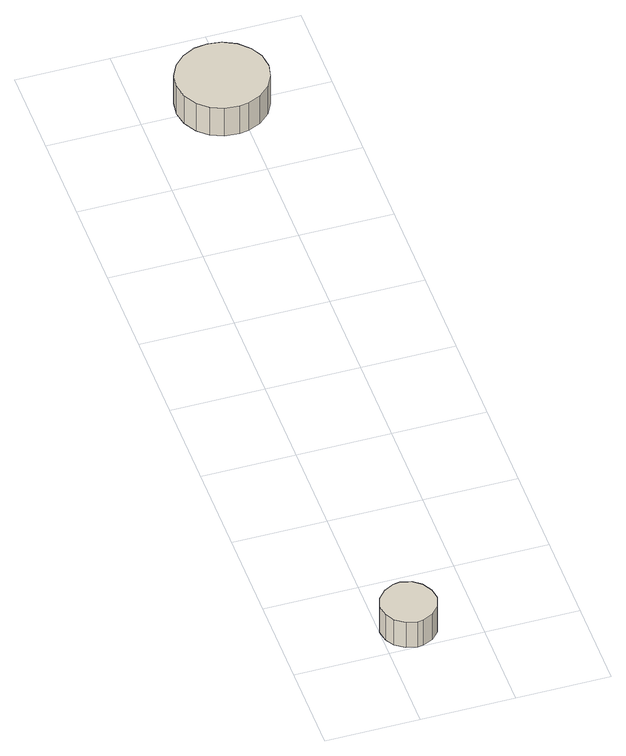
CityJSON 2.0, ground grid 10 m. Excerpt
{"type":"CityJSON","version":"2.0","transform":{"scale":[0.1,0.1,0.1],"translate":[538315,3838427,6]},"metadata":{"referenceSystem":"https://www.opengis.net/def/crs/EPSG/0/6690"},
"CityObjects":{
"building1":{"type":"Building","attributes":{"class":"3003","measuredHeight":3.4,"BuildingDetailAttribute.specifiedBuildingCoverageRate":0.6,"BuildingDetailAttribute.surveyYear":2017,"BuildingIDAttribute.prefecture":"27","BuildingIDAttribute.city":"27113"},"geometry":[{"type":"Solid","lod":"1","boundaries":[[[[0,1,2,3,4,5,6,7,8,9,10,11,12,13,14,15]],[[14,16,17,15]],[[13,18,16,14]],[[12,19,18,13]],[[11,20,19,12]],[[10,21,20,11]],[[9,22,21,10]],[[8,23,22,9]],[[7,24,23,8]],[[6,25,24,7]],[[5,26,25,6]],[[4,27,26,5]],[[3,28,27,4]],[[2,29,28,3]],[[1,30,29,2]],[[0,31,30,1]],[[15,17,31,0]],[[16,18,19,20,21,22,23,24,25,26,27,28,29,30,31,17]]]]}]},
"building2":{"type":"Building","attributes":{"class":"3001","measuredHeight":3.9,"BuildingDetailAttribute.specifiedBuildingCoverageRate":0.6,"BuildingDetailAttribute.surveyYear":2017,"BuildingIDAttribute.prefecture":"27","BuildingIDAttribute.city":"27113"},"geometry":[{"type":"Solid","lod":"1","boundaries":[[[[32,33,34,35,36,37,38,39,40,41,42,43,44,45,46,47,48,49,50,51]],[[50,52,53,51]],[[49,54,52,50]],[[48,55,54,49]],[[47,56,55,48]],[[46,57,56,47]],[[45,58,57,46]],[[44,59,58,45]],[[43,60,59,44]],[[42,61,60,43]],[[41,62,61,42]],[[40,63,62,41]],[[39,64,63,40]],[[38,65,64,39]],[[37,66,65,38]],[[36,67,66,37]],[[35,68,67,36]],[[34,69,68,35]],[[33,70,69,34]],[[32,71,70,33]],[[51,53,71,32]],[[52,54,55,56,57,58,59,60,61,62,63,64,65,66,67,68,69,70,71,53]]]]}]}
},
"vertices":[
[18,3,5],[8,10,5],[2,20,5],[0,32,5],[4,44,5],[12,53,5],[23,59,5],[30,60,5],[42,57,5],[51,50,5],[57,39,5],[59,27,5],[55,15,5],[47,6,5],[36,1,5],[30,0,5],[36,1,40],[30,0,40],[47,6,40],[55,15,40],[59,27,40],[57,39,40],[51,50,40],[42,57,40],[30,60,40],[23,59,40],[12,53,40],[4,44,40],[0,32,40],[2,20,40],[8,10,40],[18,3,40],
[63,726,38],[49,732,38],[38,742,38],[30,756,38],[27,771,38],[29,786,38],[36,800,38],[47,811,38],[61,818,38],[75,820,38],[90,818,38],[104,811,38],[115,800,38],[122,787,38],[124,771,38],[121,756,38],[114,743,38],[102,732,38],[88,726,38],[79,725,38],[88,726,76],[79,725,76],[102,732,76],[114,743,76],[121,756,76],[124,771,76],[122,787,76],[115,800,76],[104,811,76],[90,818,76],[75,820,76],[61,818,76],[47,811,76],[36,800,76],[29,786,76],[27,771,76],[30,756,76],[38,742,76],[49,732,76],[63,726,76]
]}
